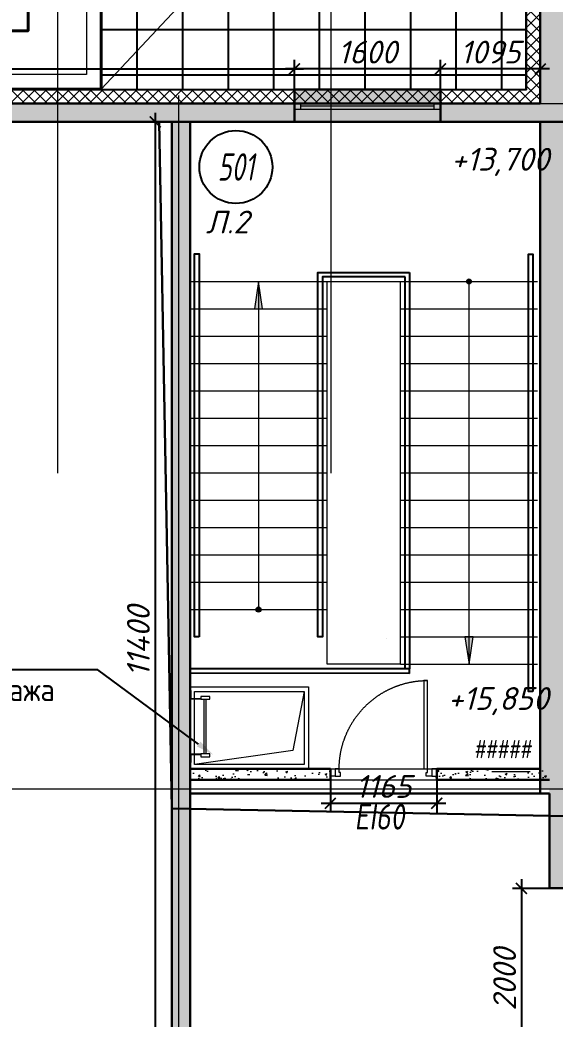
# Model space of a CAD drawing. Extents: x -96705 to 1864084, y -482104 to 235.
# Drawn here: x 1072474 to 1078341, y -138311 to -127349 of the extents above; entities that cross this region are included whole.
import ezdxf
from ezdxf import colors
from ezdxf.entities.mleader import LeaderData, LeaderLine
from ezdxf.enums import TextEntityAlignment as Align
from ezdxf.math import Vec2, Vec3

# ---------------------------------------------------------------- set-up
doc = ezdxf.new("R2010")
doc.units = 0
doc.header["$LTSCALE"] = 100
doc.header["$PDMODE"] = 1
doc.header["$PDSIZE"] = 200
for name, pattern in [('ACAD_ISO02W100', [15, 12, -3]), ('ACAD_ISO03W100', [30, 12, -18]), ('ADSK_Штриховая_ш2 п1', [3, 2, -1]), ('CENTER', [2, 1.25, -0.25, 0.25, -0.25]), ('DASHED', [19.05, 12.7, -6.35]), ('HIDDEN2', [4.7625, 3.175, -1.5875])]:
    doc.linetypes.add(name, pattern=pattern)
doc.layers.get('Defpoints').update_dxf_attribs({"color": 42})
for name, color, linetype, lineweight in [('АР_Двери', 5, 'Continuous', 18), ('АР_Двери фасада', 1, 'Continuous', 15), ('АР_Лестницы', 250, 'Continuous', 15), ('АР_Лестницы ограждение', 94, 'Continuous', 25), ('АР_Маркер экспликации', 239, 'Continuous', 13), ('АР_Навесной фасад', 5, 'Continuous', 5), ('АР_Номер помещения', 1, 'Continuous', 25), ('АР_Окна БЛОК', 250, 'Continuous', 13), ('АР_Оси', 193, 'Continuous', 9), ('АР_Отметки', 250, 'Continuous', 15), ('АР_Перегородки газоблок', 165, 'Continuous', 30), ('АР_Перегородки газоблок_Штрих', 165, 'Continuous', 5), ('АР_Помещения_площадь', 19, 'Continuous', 9), ('АР_стены', 250, 'Continuous', 30), ('АР_Сущ Несущая стена', 202, 'Continuous', 30), ('АР_тонкая линия', 250, 'Continuous', 0), ('АР_Утеплитель', 250, 'Continuous', 9), ('АР_Штриховка монолит', 250, 'Continuous', 9), ('пунктир', 251, 'Continuous', 13), ('Специальное оборудование', 7, 'Continuous', 9)]:
    doc.layers.add(name, color=color, linetype=linetype, lineweight=lineweight)
doc.layers.add('АР_Кровля дорожки', color=6, linetype='Continuous')
doc.layers.add('П_Текст', color=7, linetype='Continuous')
doc.layers.add('АР_ПБ_Двери', color=7, linetype='Continuous', lineweight=15, true_color=0xdb0000)
doc.styles.add('ISOCPEUR', font='isocpeui.ttf', dxfattribs={"height": 250})
doc.styles.add('ISOCPEUR_2', font='isocpeur.ttf', dxfattribs={"width": 0.9, "height": 300})
doc.styles.get("Standard").update_dxf_attribs({"font": 'arial.ttf'})
doc.styles.add('Архитект', font='isocpeur.ttf', dxfattribs={"width": 0.8, "oblique": 8})
doc.dimstyles.new('R_100', dxfattribs={"dimtxt": 270, "dimasz": 120, "dimexe": 100, "dimexo": 0, "dimgap": 60, "dimtad": 1, "dimdec": 0, "dimrnd": 5, "dimzin": 0, "dimdsep": 46, "dimtxsty": 'ISOCPEUR', "dimblk": 'ARCHTICK', "dimcen": 0, "dimdle": 100, "dimclrd": 256, "dimclre": 256, "dimclrt": 256, "dimadec": 0, "dimazin": 0, "dimtfac": 2, "dimtdec": 0, "dimtofl": 0, "dimtmove": 1, "dimatfit": 3, "dimfxl": 1, "dimtvp": 3, "dimtolj": 1, "dimtzin": 0, "dimarcsym": 0})
pattern_1 = [(45, (116217.33, -106593.18), (-61.871843, 61.871843), []), (135, (116217.33, -106593.18), (-61.871843, -61.871843), [])]
pattern_2 = [(45, (731759.35, -210952.4), (-88.388348, 88.388348), []), (45, (731847.74, -210952.4), (-88.388348, 88.388348), [156.25, -31.25, 0, -31.25])]
pattern_3 = [(50, (731759.38, -210682.36), (215.178055, -18.82564), [22.5, -247.5]), (355, (731759.38, -210682.36), (-41.6254, 225.65764), [18, -198]), (100.451444, (731777.31, -210683.93), (173.55265, 206.832), [19.12206, -210.34263]), (46.1842, (731759.38, -210622.36), (320.1724, -49.65578), [33.75, -371.25]), (96.63564, (731786.06, -210626.5), (280.39858, 292.23558), [28.6831, -315.51413]), (351.18416, (731759.38, -210622.36), (280.39858, 292.23558), [27, -297]), (21, (731789.38, -210637.36), (179.07212, -120.78567), [22.5, -247.5]), (326, (731789.38, -210637.36), (72.9946, 217.54501), [18, -198]), (71.451445, (731804.3, -210647.42), (252.06671, 96.75935), [19.12206, -210.34263]), (37.5, (731759.38, -210682.36), (3.647957, 99.868156), [0, -195.6, 0, -201, 0, -198.75]), (7.5, (731759.38, -210682.36), (78.92086, 118.323514), [0, -114.6, 0, -191.1, 0, -75.75]), (327.5, (731692.48, -210682.36), (160.14673, -6.766462), [0, -75, 0, -234, 0, -310.5]), (317.5, (731662.48, -210682.36), (174.95585, 30.031495), [0, -97.5, 0, -155.4, 0, -220.5])]

# ---------------------------------------------------------------- blocks, each defined once
blk = doc.blocks.new('_ArchTick')
at = {"color": 8, "linetype": 'ByBlock', "const_width": 0.15}
blk.add_lwpolyline([(-0.5, -0.5), (0.5, 0.5)], dxfattribs=at)
blk = doc.blocks.new('*D1020')
at = {"layer": 'Defpoints', "color": 8, "lineweight": -2, "ltscale": 100, "transparency": 16777216}
for p, q in [((1073957, -128367), (1073957, -139967)), ((1074139, -128467), (1073857, -128467)), ((1074139, -139867), (1073857, -139867))]:
    blk.add_line(p, q, dxfattribs=at)
at = {"layer": 'Defpoints', "color": 0, "ltscale": 100, "transparency": 16777216}
for p in [(1074139, -128467), (1073957, -139867), (1074139, -139867)]:
    blk.add_point(p, dxfattribs=at)
at = {"layer": 'Defpoints', "color": 8, "lineweight": -2, "ltscale": 100, "transparency": 16777216, "xscale": 120, "yscale": 120, "zscale": 120}
for p, rotation in [((1073957, -128467), 90), ((1073957, -139867), 270)]:
    blk.add_blockref('_ArchTick', p, dxfattribs=dict(at, rotation=rotation))
at = {"layer": 'Defpoints', "color": 8, "lineweight": 30, "ltscale": 100, "transparency": 16777216, "insert": (1073772, -134167), "char_height": 250, "attachment_point": 5, "rotation": 90, "style": 'ISOCPEUR'}
blk.add_mtext('\\A1;11400', dxfattribs=at)
blk = doc.blocks.new('*D653')
at = {"layer": 'Defpoints', "color": 8, "lineweight": -2, "ltscale": 100, "transparency": 16777216}
for p, q in [((1077973, -136777), (1077973, -138977)), ((1078279, -136877), (1077873, -136877)), ((1078260, -138877), (1077873, -138877))]:
    blk.add_line(p, q, dxfattribs=at)
at = {"layer": 'Defpoints', "color": 0, "ltscale": 100, "transparency": 16777216}
for p in [(1078279, -136877), (1077973, -138877), (1078260, -138877)]:
    blk.add_point(p, dxfattribs=at)
at = {"layer": 'Defpoints', "color": 8, "lineweight": -2, "ltscale": 100, "transparency": 16777216, "xscale": 120, "yscale": 120, "zscale": 120}
for p, rotation in [((1077973, -136877), 90), ((1077973, -138877), 270)]:
    blk.add_blockref('_ArchTick', p, dxfattribs=dict(at, rotation=rotation))
at = {"layer": 'Defpoints', "color": 8, "lineweight": 30, "ltscale": 100, "transparency": 16777216, "insert": (1077788, -137877), "char_height": 250, "attachment_point": 5, "rotation": 90, "style": 'ISOCPEUR'}
blk.add_mtext('\\A1;2000', dxfattribs=at)
blk = doc.blocks.new('*D1095')
at = {"layer": 'Defpoints', "color": 8, "lineweight": -2, "ltscale": 100, "transparency": 16777216}
for p, q in [((1077084, -128267), (1077084, -127786)), ((1078179, -128267), (1078179, -127786)), ((1078279, -127886), (1076984, -127886))]:
    blk.add_line(p, q, dxfattribs=at)
at = {"layer": 'Defpoints', "color": 0, "ltscale": 100, "transparency": 16777216}
for p in [(1077084, -127886), (1077084, -128267), (1078179, -128267)]:
    blk.add_point(p, dxfattribs=at)
at = {"layer": 'Defpoints', "color": 8, "lineweight": -2, "ltscale": 100, "transparency": 16777216, "xscale": 120, "yscale": 120, "zscale": 120, "rotation": 180}
blk.add_blockref('_ArchTick', (1077084, -127886), dxfattribs=at)
at = {"layer": 'Defpoints', "color": 8, "lineweight": -2, "ltscale": 100, "transparency": 16777216, "xscale": 120, "yscale": 120, "zscale": 120}
blk.add_blockref('_ArchTick', (1078179, -127886), dxfattribs=at)
at = {"layer": 'Defpoints', "color": 8, "lineweight": 30, "ltscale": 100, "transparency": 16777216, "insert": (1077631, -127701), "char_height": 250, "attachment_point": 5, "style": 'ISOCPEUR'}
blk.add_mtext('\\A1;1095', dxfattribs=at)
blk = doc.blocks.new('*D655')
at = {"layer": 'Defpoints', "color": 8, "lineweight": -2, "ltscale": 100, "transparency": 16777216}
for p, q in [((1075484, -128107), (1075484, -127786)), ((1077084, -128107), (1077084, -127786)), ((1077184, -127886), (1075384, -127886))]:
    blk.add_line(p, q, dxfattribs=at)
at = {"layer": 'Defpoints', "color": 0, "ltscale": 100, "transparency": 16777216}
for p in [(1075484, -127886), (1075484, -128107), (1077084, -128107)]:
    blk.add_point(p, dxfattribs=at)
at = {"layer": 'Defpoints', "color": 8, "lineweight": -2, "ltscale": 100, "transparency": 16777216, "xscale": 120, "yscale": 120, "zscale": 120, "rotation": 180}
blk.add_blockref('_ArchTick', (1075484, -127886), dxfattribs=at)
at = {"layer": 'Defpoints', "color": 8, "lineweight": -2, "ltscale": 100, "transparency": 16777216, "xscale": 120, "yscale": 120, "zscale": 120}
blk.add_blockref('_ArchTick', (1077084, -127886), dxfattribs=at)
at = {"layer": 'Defpoints', "color": 8, "lineweight": 30, "ltscale": 100, "transparency": 16777216, "insert": (1076284, -127701), "char_height": 250, "attachment_point": 5, "style": 'ISOCPEUR'}
blk.add_mtext('\\A1;1600', dxfattribs=at)
blk = doc.blocks.new('*D1038')
at = {"layer": 'Defpoints', "color": 8, "lineweight": -2, "ltscale": 100, "transparency": 16777216}
for p, q in [((1067564, -128267), (1067564, -127786)), ((1075484, -128267), (1075484, -127786)), ((1067464, -127886), (1075584, -127886))]:
    blk.add_line(p, q, dxfattribs=at)
at = {"layer": 'Defpoints', "color": 0, "ltscale": 100, "transparency": 16777216}
for p in [(1075484, -127886), (1067564, -128267), (1075484, -128267)]:
    blk.add_point(p, dxfattribs=at)
at = {"layer": 'Defpoints', "color": 8, "lineweight": -2, "ltscale": 100, "transparency": 16777216, "xscale": 120, "yscale": 120, "zscale": 120, "rotation": 180}
blk.add_blockref('_ArchTick', (1067564, -127886), dxfattribs=at)
at = {"layer": 'Defpoints', "color": 8, "lineweight": -2, "ltscale": 100, "transparency": 16777216, "xscale": 120, "yscale": 120, "zscale": 120}
blk.add_blockref('_ArchTick', (1075484, -127886), dxfattribs=at)
at = {"layer": 'Defpoints', "color": 8, "lineweight": 30, "ltscale": 100, "transparency": 16777216, "insert": (1071524, -127700), "char_height": 250, "attachment_point": 5, "style": 'ISOCPEUR'}
blk.add_mtext('\\A1;7920', dxfattribs=at)
blk = doc.blocks.new('_DotSmall')
at = {"color": 0, "linetype": 'ByBlock', "const_width": 0.5}
blk.add_lwpolyline([(-0.0625, 0, 1), (0.0625, 0, 1)], format="xyb", close=True, dxfattribs=at)
blk = doc.blocks.new('*D1034')
at = {"layer": 'Defpoints', "color": 8, "lineweight": -2, "ltscale": 100, "transparency": 16777216}
for p, q in [((1075877, -135687), (1075877, -136044)), ((1077044, -135687), (1077044, -136044)), ((1075777, -135944), (1077144, -135944))]:
    blk.add_line(p, q, dxfattribs=at)
at = {"layer": 'Defpoints', "color": 0, "ltscale": 100, "transparency": 16777216}
for p in [(1075877, -135687), (1077044, -135687), (1077044, -135944)]:
    blk.add_point(p, dxfattribs=at)
at = {"layer": 'Defpoints', "color": 8, "lineweight": -2, "ltscale": 100, "transparency": 16777216, "xscale": 120, "yscale": 120, "zscale": 120, "rotation": 180}
blk.add_blockref('_ArchTick', (1075877, -135944), dxfattribs=at)
at = {"layer": 'Defpoints', "color": 8, "lineweight": -2, "ltscale": 100, "transparency": 16777216, "xscale": 120, "yscale": 120, "zscale": 120}
blk.add_blockref('_ArchTick', (1077044, -135944), dxfattribs=at)
at = {"layer": 'Defpoints', "color": 8, "lineweight": 30, "ltscale": 100, "transparency": 16777216, "insert": (1076460, -135759), "char_height": 250, "attachment_point": 5, "style": 'ISOCPEUR'}
blk.add_mtext('\\A1;1165', dxfattribs=at)
blk = doc.blocks.new('*U506')
at = {"color": 8}
for points in [[(-55, -80), (-55, 0), (-115, 0), (-115, -40), (-100, -40), (-100, -80), (-55, -80)], [(0, 0), (0, -80), (-55, -80), (-55, 0), (0, 0)], [(-1170, 0), (-1170, -80), (-1115, -80), (-1115, 0), (-1170, 0)], [(-1115, -80), (-1115, 0), (-1055, 0), (-1055, -40), (-1070, -40), (-1070, -80), (-1115, -80)]]:
    blk.add_lwpolyline(points, dxfattribs=at)
blk.add_lwpolyline([(-100, -80), (-100, -1050), (-140, -1050), (-140, -80)], close=True, dxfattribs=at)
at = {"color": 8, "linetype": 'ACAD_ISO03W100', "ltscale": 3}
blk.add_arc((-100, -80), 970, 180, 270, dxfattribs=at)
blk = doc.blocks.new('*U230')
at = {"layer": 'АР_Номер помещения', "color": 8}
blk.add_circle((-17269, 2991), 400, dxfattribs=at)
at = {"layer": 'АР_Помещения_площадь', "color": 8}
blk.add_line((-14041, -3644), (-14463, -3644), dxfattribs=at)
at = {"color": 8, "style": 'ISOCPEUR', "width": 0.7, "flags": 1}
blk.add_attdef('КАТЕГОРИЯ', (-499, -2092), '', height=250, dxfattribs=at)
at = {"layer": 'АР_Номер помещения', "color": 8, "style": 'ISOCPEUR', "width": 0.7}
blk.add_attdef('НОМЕР_ПОМЕЩЕНИЯ', text='', height=300, dxfattribs=at).set_placement((-17269, 2991), align=Align.MIDDLE_CENTER)
at = {"layer": 'АР_Помещения_площадь', "color": 8, "lineweight": 30, "width": 0.7, "flags": 104}
blk.add_attdef('ИМЯ_ПОМЕЩЕНИЯ', text='', height=100, dxfattribs=at).set_placement((158, 1217), align=Align.MIDDLE_CENTER)
at = {"layer": 'АР_Помещения_площадь', "color": 8, "style": 'ISOCPEUR', "width": 0.7}
blk.add_attdef('ПЛОЩАДЬ_ПОМЕЩЕНИЯ', text='', height=200, dxfattribs=at).set_placement((-14036, -3397), align=Align.MIDDLE_RIGHT)
blk = doc.blocks.new('*U568')
h = blk.add_hatch(color=8)
h.dxf.hatch_style = 1
edge = h.paths.add_edge_path()
edge.add_arc((0, 0), 27.6, 359.64, 719.64)
h = blk.add_hatch(color=8)
h.dxf.hatch_style = 1
h.paths.add_polyline_path([(3300, -44), (3300, 44), (3600, 0)])
at = {"color": 8}
blk.add_line((3600, 0), (0, 0), dxfattribs=at)
blk.add_lwpolyline([(3300, 44), (3300, -44), (3600, 0), (3300, 44)], dxfattribs=at)
blk.add_circle((0, 0), 27.6, dxfattribs=at)
blk = doc.blocks.new('*U569')
h = blk.add_hatch(color=8)
h.dxf.hatch_style = 1
edge = h.paths.add_edge_path()
edge.add_arc((0, 0), 27.6, 359.64, 719.64)
h = blk.add_hatch(color=8)
h.dxf.hatch_style = 1
h.paths.add_polyline_path([(3900, -44), (3900, 44), (4200, 0)])
at = {"color": 8}
blk.add_line((4200, 0), (0, 0), dxfattribs=at)
blk.add_lwpolyline([(3900, 44), (3900, -44), (4200, 0), (3900, 44)], dxfattribs=at)
blk.add_circle((0, 0), 27.6, dxfattribs=at)
blk = doc.blocks.new('A$C9b338701')
at = {"layer": 'Специальное оборудование', "color": 8}
for p, q in [((-95.2875, 208.6161), (-95.2875, 217.5096)), ((-95.2875, 217.5096), (0, 217.5096)), ((-8.8935, 208.6161), (-95.2875, 208.6161)), ((-8.8935, 96.8121), (-8.8935, 208.6161)), ((0, 217.5096), (0, 96.8121)), ((598.775, 217.5096), (694.0625, 217.5096)), ((598.775, 96.8121), (598.775, 217.5096)), ((694.0625, 208.6161), (607.6685, 208.6161)), ((607.6685, 208.6161), (607.6685, 96.8121)), ((694.0625, 217.5096), (694.0625, 208.6161)), ((0, 96.8121), (-31.7625, 96.8121)), ((-31.7625, 96.8121), (-31.7625, 0)), ((-31.7625, 0), (0, 0)), ((0, 0), (0, 96.8121)), ((598.775, 64.5414), (0, 64.5414)), ((0, 39.1314), (598.775, 39.1314)), ((630.5375, 96.8121), (598.775, 96.8121)), ((598.775, 96.8121), (598.775, 0)), ((598.775, 0), (630.5375, 0)), ((630.5375, 0), (630.5375, 96.8121))]:
    blk.add_line(p, q, dxfattribs=at)
blk = doc.blocks.new('*U408')
h = blk.add_hatch(color=8)
h.dxf.hatch_style = 1
h.paths.add_polyline_path([(-1600, -140), (0, -140), (0, 220), (-1600, 220)])
at = {"color": 8, "lineweight": 30}
for p, q in [((-1600, -140), (-1600, 220)), ((0, -140), (0, 220))]:
    blk.add_line(p, q, dxfattribs=at)
at = {"color": 8}
for p, q in [((0, 220), (-1600, 220)), ((-1600, 70), (0, 70)), ((-1600, 0), (0, 0)), ((-1530, 0), (-1530, 70)), ((-1530, 35), (-70, 35)), ((-70, 0), (-70, 70)), ((-1600, -140), (0, -140)), ((-1600, -140), (-1600, -140)), ((-1600, -140), (-1600, -140)), ((0, -140), (0, -140)), ((0, -140), (0, -140))]:
    blk.add_line(p, q, dxfattribs=at)

msp = doc.modelspace()

# ---------------------------------------------------------------- hatches: boundary and pattern name
at = {"layer": 'АР_Кровля дорожки', "ltscale": 120}
h = msp.add_hatch(dxfattribs=at)
h.set_pattern_fill('ANSI37', color=8, scale=4000, angle=45, double=1)
h.set_pattern_definition([(90, (593758.45, -210952.4), (-500, 0), []), (180, (593758.45, -210952.4), (-3e-14, -500), [])])
h.paths.add_polyline_path([(1078017.7, -119816.7), (1078017.7, -128106.6), (1073365.5, -128106.7), (1073365.5, -119816.7)])
at = {"layer": 'АР_Перегородки газоблок_Штрих', "ltscale": 100}
h = msp.add_hatch(dxfattribs=at)
h.set_pattern_fill('AR-CONC', color=8, scale=30)
h.set_pattern_definition(pattern_3)
h.paths.add_polyline_path([(1074339, -135686.7), (1074339, -135566.7), (1074339, -135566.7), (1074339, -135686.7), (1075903.9, -135686.7), (1075904.1, -135566.7), (1074339, -135566.7)])
h = msp.add_hatch(dxfattribs=at)
h.set_pattern_fill('AR-CONC', color=8, scale=30)
h.set_pattern_definition(pattern_3)
h.paths.add_polyline_path([(1077034, -135686.7), (1077034, -135566.7), (1077034, -135566.7), (1077034, -135686.7), (1078278.9, -135686.7), (1078279.1, -135566.7), (1077034, -135566.7)])
at = {"layer": 'АР_Утеплитель', "ltscale": 100}
h = msp.add_hatch(dxfattribs=at)
h.set_pattern_fill('ANSI37', color=8, scale=700)
h.set_pattern_definition(pattern_1)
edge = h.paths.add_edge_path()
edge.add_line((1100304.2, -144706.7), (1100454.7, -144706.7))
edge.add_arc((1095664.7, -144409.7), 4799.2, 356.45146, 359.43836)
edge.add_line((1100463.7, -144456.7), (1108699, -144456.7))
edge.add_line((1108699, -144456.7), (1108699, -149646.7))
edge.add_line((1108699, -149646.7), (1116579, -149646.7))
edge.add_line((1116579, -149646.7), (1116579, -155996.7))
edge.add_line((1116579, -155996.7), (1129978.9, -155996.7))
edge.add_line((1129978.9, -155996.7), (1129979, -145986.7))
edge.add_line((1129979, -145986.7), (1123629, -145986.7))
edge.add_line((1123629, -145986.7), (1123629, -128116.7))
edge.add_line((1123629, -128116.7), (1113129, -128116.7))
edge.add_line((1113129, -128116.7), (1113129, -124151.7))
edge.add_line((1113129, -124151.7), (1078029, -124151.7))
edge.add_line((1078029, -124151.7), (1078029, -128116.7))
edge.add_line((1078029, -128116.7), (1073203.8, -128116.7))
edge.add_line((1073203.8, -128116.7), (1073203.8, -128266.7))
edge.add_line((1073203.8, -128266.7), (1078179, -128266.7))
edge.add_line((1078179, -128266.7), (1078179, -124301.7))
edge.add_line((1078179, -124301.7), (1112979, -124301.7))
edge.add_line((1112979, -124301.7), (1112979, -128266.7))
edge.add_line((1112979, -128266.7), (1123479, -128266.7))
edge.add_line((1123479, -128266.7), (1123479, -146136.7))
edge.add_line((1123479, -146136.7), (1129829, -146136.7))
edge.add_line((1129829, -146136.7), (1129828.9, -155846.7))
edge.add_line((1129828.9, -155846.7), (1116729, -155846.7))
edge.add_line((1116729, -155846.7), (1116729, -149496.7))
edge.add_line((1116729, -149496.7), (1108849, -149496.7))
edge.add_line((1108849, -149496.7), (1108849, -144306.7))
edge.add_line((1108849, -144306.7), (1100313.7, -144306.7))
edge.add_arc((1095501.5, -144393.2), 4812.9, -3.73457, 1.02993, ccw=False)
h = msp.add_hatch(dxfattribs=at)
h.set_pattern_fill('ANSI37', color=8, scale=700)
h.set_pattern_definition(pattern_1)
edge = h.paths.add_edge_path()
edge.add_line((1090851.3, -144706.2), (1091001.4, -144706.7))
edge.add_arc((1056818.1, -144506.7), 34183.8, 359.66478, 360.33522)
edge.add_line((1091001.4, -144306.7), (1082434, -144306.7))
edge.add_line((1082434, -144306.7), (1082434, -149496.7))
edge.add_line((1082434, -149496.7), (1074314, -149496.7))
edge.add_line((1074314, -149496.7), (1074314, -155846.7))
edge.add_line((1074314, -155846.7), (1061214, -155846.7))
edge.add_line((1061214, -155846.7), (1061213.9, -146136.7))
edge.add_line((1061213.9, -146136.7), (1067564, -146136.7))
edge.add_line((1067564, -146136.7), (1067564, -128266.7))
edge.add_line((1067564, -128266.7), (1078179, -128266.7))
edge.add_line((1078179, -128266.7), (1078179, -128116.7))
edge.add_line((1078179, -128116.7), (1067414, -128116.7))
edge.add_line((1067414, -128116.7), (1067414, -145986.7))
edge.add_line((1067414, -145986.7), (1061063.9, -145986.7))
edge.add_line((1061063.9, -145986.7), (1061064, -155996.7))
edge.add_line((1061064, -155996.7), (1074464, -155996.7))
edge.add_line((1074464, -155996.7), (1074464, -149646.7))
edge.add_line((1074464, -149646.7), (1082584, -149646.7))
edge.add_line((1082584, -149646.7), (1082584, -144456.7))
edge.add_line((1082584, -144456.7), (1090851.4, -144456.7))
edge.add_arc((86893.9, -144519.1), 1003957.4, -0.0106768, 0.0035589, ccw=False)
at = {"layer": 'АР_Штриховка монолит', "ltscale": 100}
h = msp.add_hatch(dxfattribs=at)
h.set_pattern_fill('ANSI35', color=8, scale=500)
h.set_pattern_definition(pattern_2)
h.paths.add_polyline_path([(1079309, -135986.7), (1079309, -135786.7), (1078479, -135786.7), (1078479, -124601.7), (1112679, -124601.7), (1112679, -124301.7), (1078179, -124301.7), (1078179, -128266.7), (1078179, -128466.7), (1078179, -135786.7), (1078279, -135786.7), (1078279, -136876.7), (1078479, -136876.7), (1078479, -135986.7)])
h.paths.add_polyline_path([(1081309, -135786.7), (1081309, -135986.7), (1082234, -135986.7), (1082234, -137086.7), (1082434, -137086.7), (1082434, -135986.7), (1101724, -135986.7), (1101724, -135786.7)])
h = msp.add_hatch(dxfattribs=at)
h.set_pattern_fill('ANSI35', color=8, scale=500)
h.set_pattern_definition(pattern_2)
h.paths.add_polyline_path([(1067764, -128466.7), (1074139, -128466.7), (1074139, -139866.7), (1074339, -139866.7), (1074339, -128466.7), (1078179, -128466.7), (1078179, -128266.7), (1067564, -128266.7), (1067564, -128466.7), (1067764, -128466.7)])

# ---------------------------------------------------------------- linework, layer by layer
at = {"layer": 'Defpoints', "color": 8, "lineweight": 30, "ltscale": 100}
msp.add_lwpolyline([(1061414, -155646.7), (1061414, -146336.7), (1067764, -146336.7), (1067764, -128466.7), (1073998.2, -128466.7), (1074139, -136000.4), (1078479, -136086.7), (1078479, -124601.7), (1112679, -124601.7)], dxfattribs=at)
msp.add_lwpolyline([(1074339, -128466.7), (1078179, -128466.7), (1078179, -135836.7), (1074339, -135836.7)], close=True, dxfattribs=at)
at = {"layer": 'АР_Двери', "color": 8, "ltscale": 75}
for points in [[(1075639, -135566.6), (1074339, -135566.7), (1074339, -134666.7), (1075639, -134666.6)], [(1075589, -135516.6), (1074389, -135516.7), (1074389, -134716.7), (1075589, -134716.6)], [(1075589, -135516.6), (1074389, -135516.7), (1074389, -134716.7), (1075589, -134716.6)]]:
    msp.add_lwpolyline(points, close=True, dxfattribs=at)
at = {"layer": 'АР_Двери фасада', "color": 8, "linetype": 'HIDDEN2', "lineweight": 15, "ltscale": 50}
msp.add_lwpolyline([(1075589, -134716.6), (1075466, -135363.1), (1074389, -135516.7)], dxfattribs=at)
at = {"layer": 'АР_Лестницы', "color": 8, "ltscale": 100}
for p, q in [((1074339, -130218.2), (1075841.3, -130218.2)), ((1075841.3, -130218.2), (1078149, -130218.2)), ((1074339, -130518.2), (1075841.3, -130518.2)), ((1076646.6, -130518.2), (1078149, -130518.2)), ((1074339, -130818.2), (1075841.3, -130818.2)), ((1076646.6, -130818.2), (1078149, -130818.2)), ((1074339, -131118.2), (1075841.3, -131118.2)), ((1076646.6, -131118.2), (1078149, -131118.2)), ((1074339, -131418.2), (1075841.3, -131418.2)), ((1076646.6, -131418.2), (1078149, -131418.2)), ((1074339, -131718.2), (1075841.3, -131718.2)), ((1076646.6, -131718.2), (1078149, -131718.2)), ((1074339, -132018.2), (1075841.3, -132018.2)), ((1076646.6, -132018.2), (1078149, -132018.2)), ((1074339, -132318.2), (1075841.3, -132318.2)), ((1076646.6, -132318.2), (1078149, -132318.2)), ((1074339, -132618.2), (1075841.3, -132618.2)), ((1076646.6, -132618.2), (1078149, -132618.2)), ((1074339, -132918.2), (1075841.3, -132918.2)), ((1076646.6, -132918.2), (1078149, -132918.2)), ((1074339, -133218.2), (1075841.3, -133218.2)), ((1076646.6, -133218.2), (1078149, -133218.2)), ((1074339, -133518.2), (1075841.3, -133518.2)), ((1076646.6, -133518.2), (1078149, -133518.2)), ((1074339, -133818.2), (1075841.3, -133818.2)), ((1076646.6, -133818.2), (1078149, -133818.2)), ((1076646.6, -134118.2), (1078149, -134118.2)), ((1076646.4, -134418.2), (1075841.3, -134418.1)), ((1076646.6, -134418.2), (1078149, -134418.2))]:
    msp.add_line(p, q, dxfattribs=at)
for points in [[(1075841.3, -134418.1), (1075841.3, -130218.2)], [(1076646.4, -134418.2), (1076646.4, -130218.2)]]:
    msp.add_lwpolyline(points, dxfattribs=at)
at = {"layer": 'АР_Лестницы ограждение', "color": 8, "ltscale": 100}
for p, q in [((1076746.6, -134467.1), (1074338.9, -134467.1)), ((1076746.6, -134518.2), (1076746.6, -134467.1)), ((1076746.6, -134518.2), (1074338.9, -134517.1))]:
    msp.add_line(p, q, dxfattribs=at)
for points in [[(1074439, -134118.2), (1074389, -134118.2), (1074389, -129915.8), (1074439, -129915.8)], [(1078098.7, -134718.2), (1078048.7, -134718.2), (1078048.7, -129918), (1078098.7, -129918)]]:
    msp.add_lwpolyline(points, close=True, dxfattribs=at)
for points in [[(1076696.6, -130168.2), (1075791.3, -130168.2), (1075791.3, -131875.8), (1075791.3, -134118.2), (1075741.3, -134118.2), (1075741.3, -131875.8), (1075741.3, -130118.2), (1076746.6, -130118.2)], [(1076746.6, -130118.2), (1076746.6, -134467.1), (1076696.6, -134467.1), (1076696.6, -130168.2)], [(1076490.8, -134139.5), (1076490.8, -134139.5)]]:
    msp.add_lwpolyline(points, dxfattribs=at)
at = {"layer": 'АР_Навесной фасад', "color": 8, "ltscale": 100}
for p, q in [((1078019, -124141.7), (1078019, -128106.7)), ((1078029, -124151.7), (1078029, -128116.7)), ((1067404, -128106.7), (1078019, -128106.7)), ((1067414, -128116.7), (1078029, -128116.7))]:
    msp.add_line(p, q, dxfattribs=at)
at = {"layer": 'АР_Навесной фасад', "color": 8, "lineweight": 40, "ltscale": 100}
msp.add_lwpolyline([(1081883.5, -113956.8), (1081882.6, -118886.7), (1077952.5, -118886.7), (1077952.5, -119016.7), (1072562.5, -119016.7), (1072562.5, -127466.7), (1068317.1, -127466.7), (1067780.6, -127466.7), (1066762.6, -127466.7), (1066762.6, -128266.7), (1061202.5, -128266.7), (1061202.5, -104101.7), (1055132.6, -104101.7), (1055132.6, -92601.7), (1058699.9, -92601.7), (1058699.7, -91786.7, -0.1810559), (1061082.7, -86551.7, -0.1811806), (1066322, -84168.4), (1067132.6, -84168.4), (1067132.6, -80601.7), (1075632.6, -80601.7), (1075632.6, -83601.7), (1084462.6, -83601.7)], format="xyb", dxfattribs=at)
msp.add_lwpolyline([(1082552.7, -111346.7), (1082552.7, -119686.7), (1078752.5, -119686.7), (1078752.5, -119816.7), (1073362.5, -119816.7), (1073362.5, -128106.7), (1068317.1, -128106.7), (1067780.6, -128106.7), (1067402.7, -128106.7), (1067402.7, -129066.7), (1060402.5, -129066.7), (1060402.5, -104771.7)], dxfattribs=at)
at = {"layer": 'АР_Оси', "color": 8, "linetype": 'CENTER', "ltscale": 1000}
for p, q in [((1072883.9, -76589.2), (1072883.9, -132321.6)), ((1075883.9, -76589.2), (1075883.9, -132321.6)), ((1074214, -157558), (1074214, -128175.4)), ((1048750.2, -128266.7), (1132347.4, -128266.7)), ((1048750.2, -135786.7), (1132347.4, -135786.7)), ((1048750.2, -135786.7), (1132347.4, -135786.7))]:
    msp.add_line(p, q, dxfattribs=at)
at = {"layer": 'АР_Перегородки газоблок', "color": 8, "ltscale": 100}
for p, q in [((1075877, -135566.7), (1075877, -135686.7)), ((1077044, -135566.7), (1077044, -135686.7))]:
    msp.add_line(p, q, dxfattribs=at)
for points in [[(1074339, -135566.7), (1075877, -135566.7)], [(1077044, -135566.7), (1078179, -135566.7)], [(1075877, -135686.7), (1074339, -135686.7)], [(1078279, -135686.7), (1077044, -135686.7)]]:
    msp.add_lwpolyline(points, dxfattribs=at)
at = {"layer": 'АР_стены', "color": 8, "linetype": 'DASHED', "lineweight": 15, "ltscale": 200}
msp.add_lwpolyline([(1075589, -135516.6), (1074389, -135516.7), (1074389, -134716.7), (1075589, -134716.6)], close=True, dxfattribs=at)
at = {"layer": 'АР_Сущ Несущая стена', "color": 8, "ltscale": 100}
for p, q in [((1078179, -124301.7), (1078179, -128266.7)), ((1067564, -128266.7), (1078179, -128266.7)), ((1067764, -128466.7), (1074139, -128466.7)), ((1074139, -139866.7), (1074139, -128466.7)), ((1074339, -139866.7), (1074339, -128466.7)), ((1074339, -128466.7), (1078179, -128466.7)), ((1078179, -128466.7), (1078179, -135836.7)), ((1078179, -135836.7), (1078279, -135836.7)), ((1078179, -135836.7), (1078279, -135836.7)), ((1078279, -135836.7), (1078279, -136876.7)), ((1078279, -136876.7), (1078479, -136876.7))]:
    msp.add_line(p, q, dxfattribs=at)
msp.add_lwpolyline([(1091404.7, -144106.7), (1082234, -144106.7), (1082234, -149296.7), (1074114, -149296.7), (1074114.2, -155646.7), (1061414, -155646.7), (1061413.6, -146336.7), (1067764, -146336.7), (1067764, -128466.7), (1078479, -128466.7), (1078479, -124601.7), (1112679, -124601.7)], dxfattribs=at)
at = {"layer": 'АР_тонкая линия', "color": 8, "linetype": 'ADSK_Штриховая_ш2 п1', "ltscale": 50}
for p, q in [((1075874, -135566.7), (1077044, -135566.7)), ((1075877, -135686.7), (1077044, -135686.7))]:
    msp.add_line(p, q, dxfattribs=at)
at = {"layer": 'АР_тонкая линия', "color": 8, "ltscale": 100}
msp.add_lwpolyline([(1073362.5, -128106.7), (1078017.7, -123142.4)], dxfattribs=at)
at = {"layer": 'пунктир', "color": 8, "linetype": 'ACAD_ISO02W100', "ltscale": 50}
msp.add_lwpolyline([(1078592.5, -119526.7), (1078592.5, -119656.7), (1073202.5, -119656.7), (1073202.5, -127946.7), (1068317.1, -127946.7), (1067780.6, -127946.7), (1067242.7, -127946.7), (1067242.7, -128906.7), (1060562.5, -128906.7), (1060562.5, -104611.7)], dxfattribs=at)

# ---------------------------------------------------------------- block references
at = {"layer": 'Defpoints', "color": 8, "lineweight": 30, "ltscale": 100, "rotation": 90}
msp.add_blockref('A$C9b338701', (1074554.9, -135401.5), dxfattribs=at)
at = {"layer": 'АР_Двери', "color": 8, "xscale": -1, "rotation": 180}
msp.add_blockref('*U506', (1077044, -135646.7), dxfattribs=at)
at = {"layer": 'АР_Лестницы', "color": 8, "ltscale": 100}
for name, p, rotation in [('*U568', (1075090.2, -133818.2), 90.00000000000001), ('*U569', (1077397.8, -130218.2), 270)]:
    msp.add_blockref(name, p, dxfattribs=dict(at, rotation=rotation))
at = {"layer": 'АР_Маркер экспликации', "color": 8}
ref = msp.add_blockref('*U230', (1092110.5, -131952.8), dxfattribs=at)
ref.add_attrib('НОМЕР_ПОМЕЩЕНИЯ', '501', dxfattribs={"layer": 'АР_Номер помещения', "color": 8, "height": 300, "style": 'ISOCPEUR', "width": 0.7}).set_placement((1074841.7, -128961.6), align=Align.MIDDLE_CENTER)
ref.add_attrib('ПЛОЩАДЬ_ПОМЕЩЕНИЯ', '#####', dxfattribs={"layer": 'АР_Помещения_площадь', "color": 8, "height": 200, "style": 'ISOCPEUR', "width": 0.7}).set_placement((1078074.5, -135349.9), align=Align.MIDDLE_RIGHT)
at = {"layer": 'АР_Окна БЛОК', "color": 8}
msp.add_blockref('*U408', (1077084, -128326.7), dxfattribs=at)

# ---------------------------------------------------------------- texts
at = {"layer": 'АР_ПБ_Двери', "color": 8, "lineweight": 35, "style": 'Архитект', "oblique": 8, "width": 0.8}
msp.add_text('EI60', height=280, dxfattribs=at).set_placement((1076143, -136232.1))

# ---------------------------------------------------------------- dimensions: what is measured, and where the dimension line sits
at = {"layer": 'Defpoints', "color": 8, "lineweight": 30, "ltscale": 100}
for base, p1, p2, picture, middle in [((1075484, -127886.4), (1067564, -128266.7), (1075484, -128266.7), '*D1038', (1071524, -127699.8)), ((1075484, -127886.4), (1077084, -128106.7), (1075484, -128106.7), '*D655', (1076284, -127701.4)), ((1077084, -127886.4), (1078179, -128266.7), (1077084, -128266.7), '*D1095', (1077631.5, -127701.4)), ((1077044, -135944.4), (1075877, -135686.7), (1077044, -135686.7), '*D1034', (1076460.5, -135759.4))]:
    dim = msp.add_linear_dim(base=base, p1=p1, p2=p2, dimstyle='R_100', override={"dimpost": '\\X', "dimclrd": 8, "dimclre": 8, "dimclrt": 8, "dimfxl": 2.5, "dimarcsym": 1}, dxfattribs=at)
    dim.commit()
    dim.dimension.update_dxf_attribs({"geometry": picture, "text_midpoint": middle})
for base, p1, p2, picture, middle in [((1073957.4, -139866.7), (1074139, -128466.7), (1074139, -139866.7), '*D1020', (1073772.4, -134166.7)), ((1077972.9, -138876.7), (1078279, -136876.7), (1078259.9, -138876.7), '*D653', (1077787.9, -137876.7))]:
    dim = msp.add_linear_dim(base=base, p1=p1, p2=p2, angle=90, dimstyle='R_100', override={"dimpost": '\\X', "dimclrd": 8, "dimclre": 8, "dimclrt": 8, "dimfxl": 2.5, "dimarcsym": 1}, dxfattribs=at)
    dim.commit()
    dim.dimension.update_dxf_attribs({"geometry": picture, "text_midpoint": middle})

# ---------------------------------------------------------------- leaders
at = {"layer": 'АР_Отметки', "color": 8}
ml = msp.add_multileader_mtext('Standard', dxfattribs=at)
ml.set_content('+15,850', color=8, style='ISOCPEUR')
ml.set_leader_properties(color=8, linetype='Continuous', lineweight=-1)
ml.set_arrow_properties(name='DOTSMALL')
ml.build(insert=Vec2(0, 0))
ml.multileader.update_dxf_attribs({"has_text_frame": 1, "text_left_attachment_type": 4, "text_right_attachment_type": 4, "dogleg_length": 100, "arrow_head_size": 180})
ctx = ml.context
ctx.base_point, ctx.char_height, ctx.arrow_head_size, ctx.landing_gap_size, ctx.plane_origin = Vec3(1077115, -135002.4), 250, 180, 50, Vec3(1075811.8, -136210)
ctx.left_attachment, ctx.right_attachment = 4, 4
notes = []
notes.append((ctx, [(0, (0, 0, 0), (0, 0), (1, 0), 1, [])]))
ctx.mtext.insert, ctx.mtext.width, ctx.mtext.defined_height, ctx.mtext.line_spacing_style, ctx.mtext.flow_direction = Vec3(1077165, -134669), 696.035, 776.5, 2, 5
ml = msp.add_multileader_mtext('Standard', dxfattribs=at)
ml.set_content('+15,850', color=8, style='ISOCPEUR')
ml.set_leader_properties(color=8, linetype='Continuous', lineweight=-1)
ml.set_arrow_properties(name='DOTSMALL')
ml.build(insert=Vec2(0, 0))
ml.multileader.update_dxf_attribs({"has_text_frame": 1, "text_left_attachment_type": 4, "text_right_attachment_type": 4, "dogleg_length": 100, "arrow_head_size": 180})
ctx = ml.context
ctx.base_point, ctx.char_height, ctx.arrow_head_size, ctx.landing_gap_size, ctx.plane_origin = Vec3(1113079.3, -135415), 250, 180, 50, Vec3(1114004.3, -137758.6)
ctx.left_attachment, ctx.right_attachment = 4, 4
notes.append((ctx, [(0, (0, 0, 0), (0, 0), (1, 0), 1, [])]))
ctx.mtext.insert, ctx.mtext.width, ctx.mtext.line_spacing_style, ctx.mtext.flow_direction = Vec3(1113129.3, -135081.6), 852.697, 2, 5
ml = msp.add_multileader_mtext('Standard', dxfattribs=at)
ml.set_content('+13,700', color=8, style='ISOCPEUR')
ml.set_leader_properties(color=8, linetype='Continuous', lineweight=-1)
ml.set_arrow_properties(name='DOTSMALL')
ml.build(insert=Vec2(0, 0))
ml.multileader.update_dxf_attribs({"has_text_frame": 1, "text_left_attachment_type": 4, "text_right_attachment_type": 4, "dogleg_length": 100, "arrow_head_size": 180})
ctx = ml.context
ctx.base_point, ctx.char_height, ctx.arrow_head_size, ctx.landing_gap_size, ctx.plane_origin = Vec3(1077151.5, -129085.1), 250, 180, 50, Vec3(1074341.5, -129936.7)
ctx.left_attachment, ctx.right_attachment = 4, 4
notes.append((ctx, [(0, (0, 0, 0), (0, 0), (1, 0), 1, [])]))
ctx.mtext.insert, ctx.mtext.width, ctx.mtext.line_spacing_style, ctx.mtext.flow_direction = Vec3(1077201.5, -128751.8), 852.697, 2, 5
ml = msp.add_multileader_mtext('Standard', dxfattribs=at)
ml.set_content('+13,700', color=8, style='ISOCPEUR')
ml.set_leader_properties(color=8, linetype='Continuous', lineweight=-1)
ml.set_arrow_properties(name='DOTSMALL')
ml.build(insert=Vec2(0, 0))
ml.multileader.update_dxf_attribs({"has_text_frame": 1, "text_left_attachment_type": 4, "text_right_attachment_type": 4, "dogleg_length": 100, "arrow_head_size": 180})
ctx = ml.context
ctx.base_point, ctx.char_height, ctx.arrow_head_size, ctx.landing_gap_size, ctx.plane_origin = Vec3(1115774.2, -129058.6), 250, 180, 50, Vec3(1115524.9, -129719.4)
ctx.left_attachment, ctx.right_attachment = 4, 4
notes.append((ctx, [(0, (0, 0, 0), (0, 0), (1, 0), 1, [])]))
ctx.mtext.insert, ctx.mtext.width, ctx.mtext.line_spacing_style, ctx.mtext.flow_direction = Vec3(1115824.2, -128725.2), 852.697, 2, 5
ml = msp.add_multileader_mtext('Standard', dxfattribs=at)
ml.set_content('+19,400', color=8, style='ISOCPEUR')
ml.set_leader_properties(color=8, linetype='Continuous', lineweight=-1)
ml.set_arrow_properties(name='DOTSMALL')
ml.build(insert=Vec2(0, 0))
ml.multileader.update_dxf_attribs({"has_text_frame": 1, "text_left_attachment_type": 4, "text_right_attachment_type": 4, "dogleg_length": 100, "arrow_head_size": 180})
ctx = ml.context
ctx.base_point, ctx.char_height, ctx.arrow_head_size, ctx.landing_gap_size, ctx.plane_origin = Vec3(1213032.1, -134373.2), 250, 180, 50, Vec3(1213035.1, -136560.6)
ctx.left_attachment, ctx.right_attachment = 4, 4
notes.append((ctx, [(0, (0, 0, 0), (0, 0), (1, 0), 1, [])]))
ctx.mtext.insert, ctx.mtext.width, ctx.mtext.defined_height, ctx.mtext.line_spacing_style, ctx.mtext.flow_direction = Vec3(1213082.1, -134039.9), 696.035, 776.5, 2, 5
ml = msp.add_multileader_mtext('Standard', dxfattribs=at)
ml.set_content('+19,400', color=8, style='ISOCPEUR')
ml.set_leader_properties(color=8, linetype='Continuous', lineweight=-1)
ml.set_arrow_properties(name='DOTSMALL')
ml.build(insert=Vec2(0, 0))
ml.multileader.update_dxf_attribs({"has_text_frame": 1, "text_left_attachment_type": 4, "text_right_attachment_type": 4, "dogleg_length": 100, "arrow_head_size": 180})
ctx = ml.context
ctx.base_point, ctx.char_height, ctx.arrow_head_size, ctx.landing_gap_size, ctx.plane_origin = Vec3(1253275.6, -134758.4), 250, 180, 50, Vec3(1253194.2, -136469.1)
ctx.left_attachment, ctx.right_attachment = 4, 4
notes.append((ctx, [(0, (0, 0, 0), (0, 0), (1, 0), 1, [])]))
ctx.mtext.insert, ctx.mtext.width, ctx.mtext.defined_height, ctx.mtext.line_spacing_style, ctx.mtext.flow_direction = Vec3(1253325.6, -134425.1), 696.035, 776.5, 2, 5
ml = msp.add_multileader_mtext('Standard', dxfattribs=at)
ml.set_content('Л.1', color=8, style='ISOCPEUR')
ml.set_leader_properties(color=8, linetype='Continuous', lineweight=-1)
ml.set_arrow_properties(name='DOTSMALL')
ml.build(insert=Vec2(0, 0))
ml.multileader.update_dxf_attribs({"has_text_frame": 1, "text_left_attachment_type": 4, "text_right_attachment_type": 4, "dogleg_length": 100, "arrow_head_size": 180})
ctx = ml.context
ctx.base_point, ctx.char_height, ctx.arrow_head_size, ctx.landing_gap_size, ctx.plane_origin = Vec3(1113206.5, -129925.9, 0), 250, 180, 50, Vec3(1100310.4, -142466.7, 0)
ctx.left_attachment, ctx.right_attachment = 4, 4
notes.append((ctx, [(0, (0, 0, 0), (0, 0), (1, 0), 1, [])]))
ctx.mtext.insert, ctx.mtext.width, ctx.mtext.line_spacing_style, ctx.mtext.flow_direction = Vec3(1113256.5, -129592.5, 0), 852.697, 2, 5
ml = msp.add_multileader_mtext('Standard', dxfattribs=at)
ml.set_content('Л.2', color=8, style='ISOCPEUR')
ml.set_leader_properties(color=8, linetype='Continuous', lineweight=-1)
ml.set_arrow_properties(name='DOTSMALL')
ml.build(insert=Vec2(0, 0))
ml.multileader.update_dxf_attribs({"has_text_frame": 1, "text_left_attachment_type": 4, "text_right_attachment_type": 4, "dogleg_length": 100, "arrow_head_size": 180})
ctx = ml.context
ctx.base_point, ctx.char_height, ctx.arrow_head_size, ctx.landing_gap_size, ctx.plane_origin = Vec3(1074461.7, -129773.7, 0), 250, 180, 50, Vec3(1138490.9, -142065.5, 0)
ctx.left_attachment, ctx.right_attachment = 4, 4
notes.append((ctx, [(0, (0, 0, 0), (0, 0), (1, 0), 1, [])]))
ctx.mtext.insert, ctx.mtext.width, ctx.mtext.line_spacing_style, ctx.mtext.flow_direction = Vec3(1074511.7, -129440.4, 0), 852.697, 2, 5
ml = msp.add_multileader_mtext('Standard', dxfattribs=at)
ml.set_content('+15,850', color=8, style='ISOCPEUR')
ml.set_leader_properties(color=8, linetype='Continuous', lineweight=-1)
ml.set_arrow_properties(name='DOTSMALL')
ml.build(insert=Vec2(0, 0))
ml.multileader.update_dxf_attribs({"has_text_frame": 1, "text_left_attachment_type": 4, "text_right_attachment_type": 4, "dogleg_length": 100, "arrow_head_size": 180})
ctx = ml.context
ctx.base_point, ctx.char_height, ctx.arrow_head_size, ctx.landing_gap_size, ctx.plane_origin = Vec3(1088590.4, -138170.4), 250, 180, 50, Vec3(1089515.4, -140514)
ctx.left_attachment, ctx.right_attachment = 4, 4
notes.append((ctx, [(0, (0, 0, 0), (0, 0), (1, 0), 1, [])]))
ctx.mtext.insert, ctx.mtext.width, ctx.mtext.line_spacing_style, ctx.mtext.flow_direction = Vec3(1088640.4, -137837.1), 852.697, 2, 5
at = {"layer": 'П_Текст', "color": 8, "lineweight": 5}
ml = msp.add_multileader_mtext('Standard', dxfattribs=at)
ml.set_content('Люк Л1 утепленный \\Pв перекрытии тех.этажа', color=8, style='ISOCPEUR_2')
ml.set_leader_properties(color=8)
ml.build(insert=Vec2(0, 0))
ml.multileader.update_dxf_attribs({"text_left_attachment_type": 6, "text_right_attachment_type": 6, "dogleg_length": 374, "arrow_head_size": 200})
ctx = ml.context
ctx.base_point, ctx.char_height, ctx.arrow_head_size, ctx.landing_gap_size, ctx.plane_origin = Vec3(1069379.4, -134480.9, -3.9), 250, 200, 20, Vec3(1064926.5, -139568.9, -3.9)
ctx.left_attachment, ctx.right_attachment = 6, 6
notes.append((ctx, [(0, (1, 1, 0), (1073325.9, -134480.9, -3.9), (-1, 0), 374, [(0, [(1074593.9, -135412.1, -3.9)], 0, [])])]))
ctx.mtext.insert, ctx.mtext.width, ctx.mtext.flow_direction = Vec3(1069399.4, -134155.9, -3.9), 5515.858, 5
for ctx, leaders in notes:
    for number, flags, end, landing, length, lines in leaders:
        leader = LeaderData()
        leader.index, (leader.has_last_leader_line, leader.has_dogleg_vector, leader.attachment_direction) = number, flags
        leader.last_leader_point, leader.dogleg_vector, leader.dogleg_length = Vec3(end), Vec3(landing), length
        for number, points, colour, breaks in lines:
            line = LeaderLine()
            line.index, line.vertices, line.color, line.breaks = number, Vec3.list(points), colors.encode_raw_color(colour), breaks
            leader.lines.append(line)
        ctx.leaders.append(leader)

doc.saveas('drawing.dxf')
